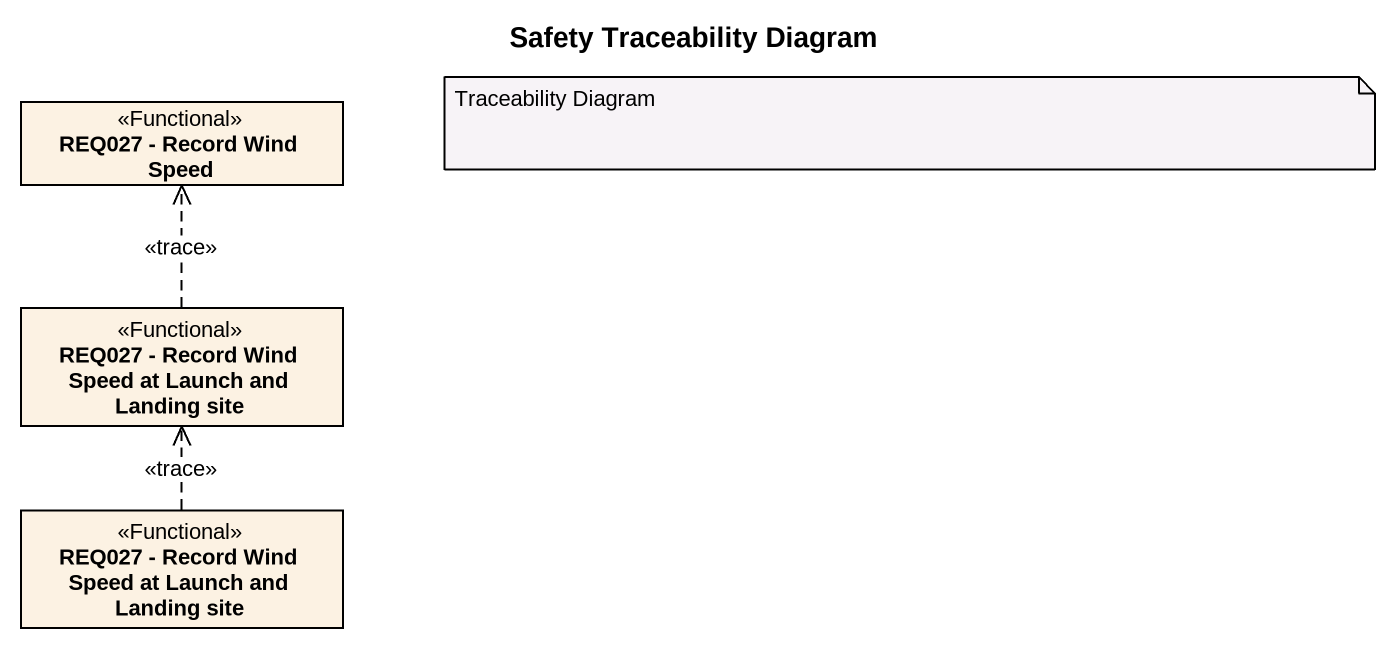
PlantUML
@startuml
title Safety Traceability Diagram
hide circle
hide empty members
class "REQ027 - Record Wind Speed" as REQ027_Record_Wind_Speed <<Functional>>
class "REQ027 - Record Wind Speed at Launch and Landing site" as REQ027_Record_Wind_Speed_at <<Functional>>
class "REQ027 - Record Wind Speed at Launch and Landing site" as REQ027_Record_Wind_Speed_at_2 <<Functional>>
REQ027_Record_Wind_Speed_at .up.> REQ027_Record_Wind_Speed : <<trace>>
REQ027_Record_Wind_Speed_at_2 .up.> REQ027_Record_Wind_Speed_at : <<trace>>
note as N1
  Traceability Diagram
end note
@enduml
